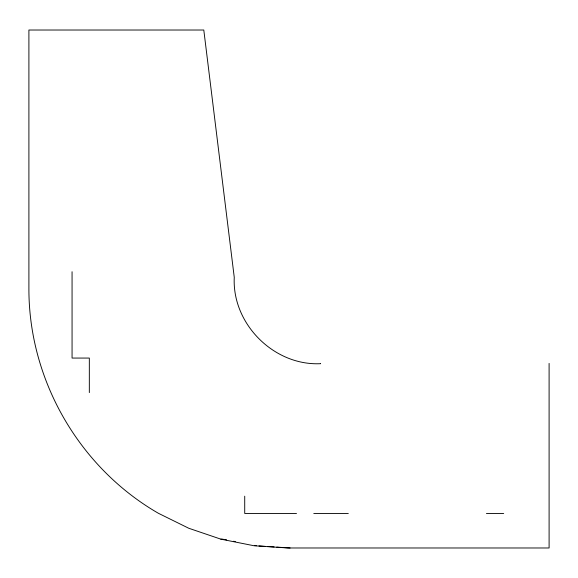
<?xml version="1.0" encoding="UTF-8"?>
<svg xmlns="http://www.w3.org/2000/svg" width="578" height="578" viewBox="0 0 578 578"><rect width="100%" height="100%" fill="white"/><g stroke="black" fill="none" stroke-linecap="round" stroke-linejoin="round"><path stroke-width="0.87" d="M296.507 513.445L244.718 513.445L244.718 496.184M313.775 513.445L348.303 513.445M486.43 513.445L503.691 513.445M320.58 363.41L320.58 363.685C274.015 365.99 231.944 323.918 234.256 277.353L203.796 30.02L28.9 30.02L28.9 289C28.871 380.346 79.265 467.631 158.386 513.278L188.775 528.263L220.847 539.151L223.094 539.151M258.987 545.935L265.215 546.347M267.881 546.521L274.109 546.925M276.775 547.106L290.12 547.98M224.842 539.498L226.59 539.852M233.584 541.239L235.333 541.586M254.573 545.415L256.321 545.762M220.847 539.151L254.074 545.762L287.88 547.98L549.1 547.98L549.1 363.41M89.33 392.592L89.33 358.064L72.062 358.064L72.062 271.732"/></g></svg>
